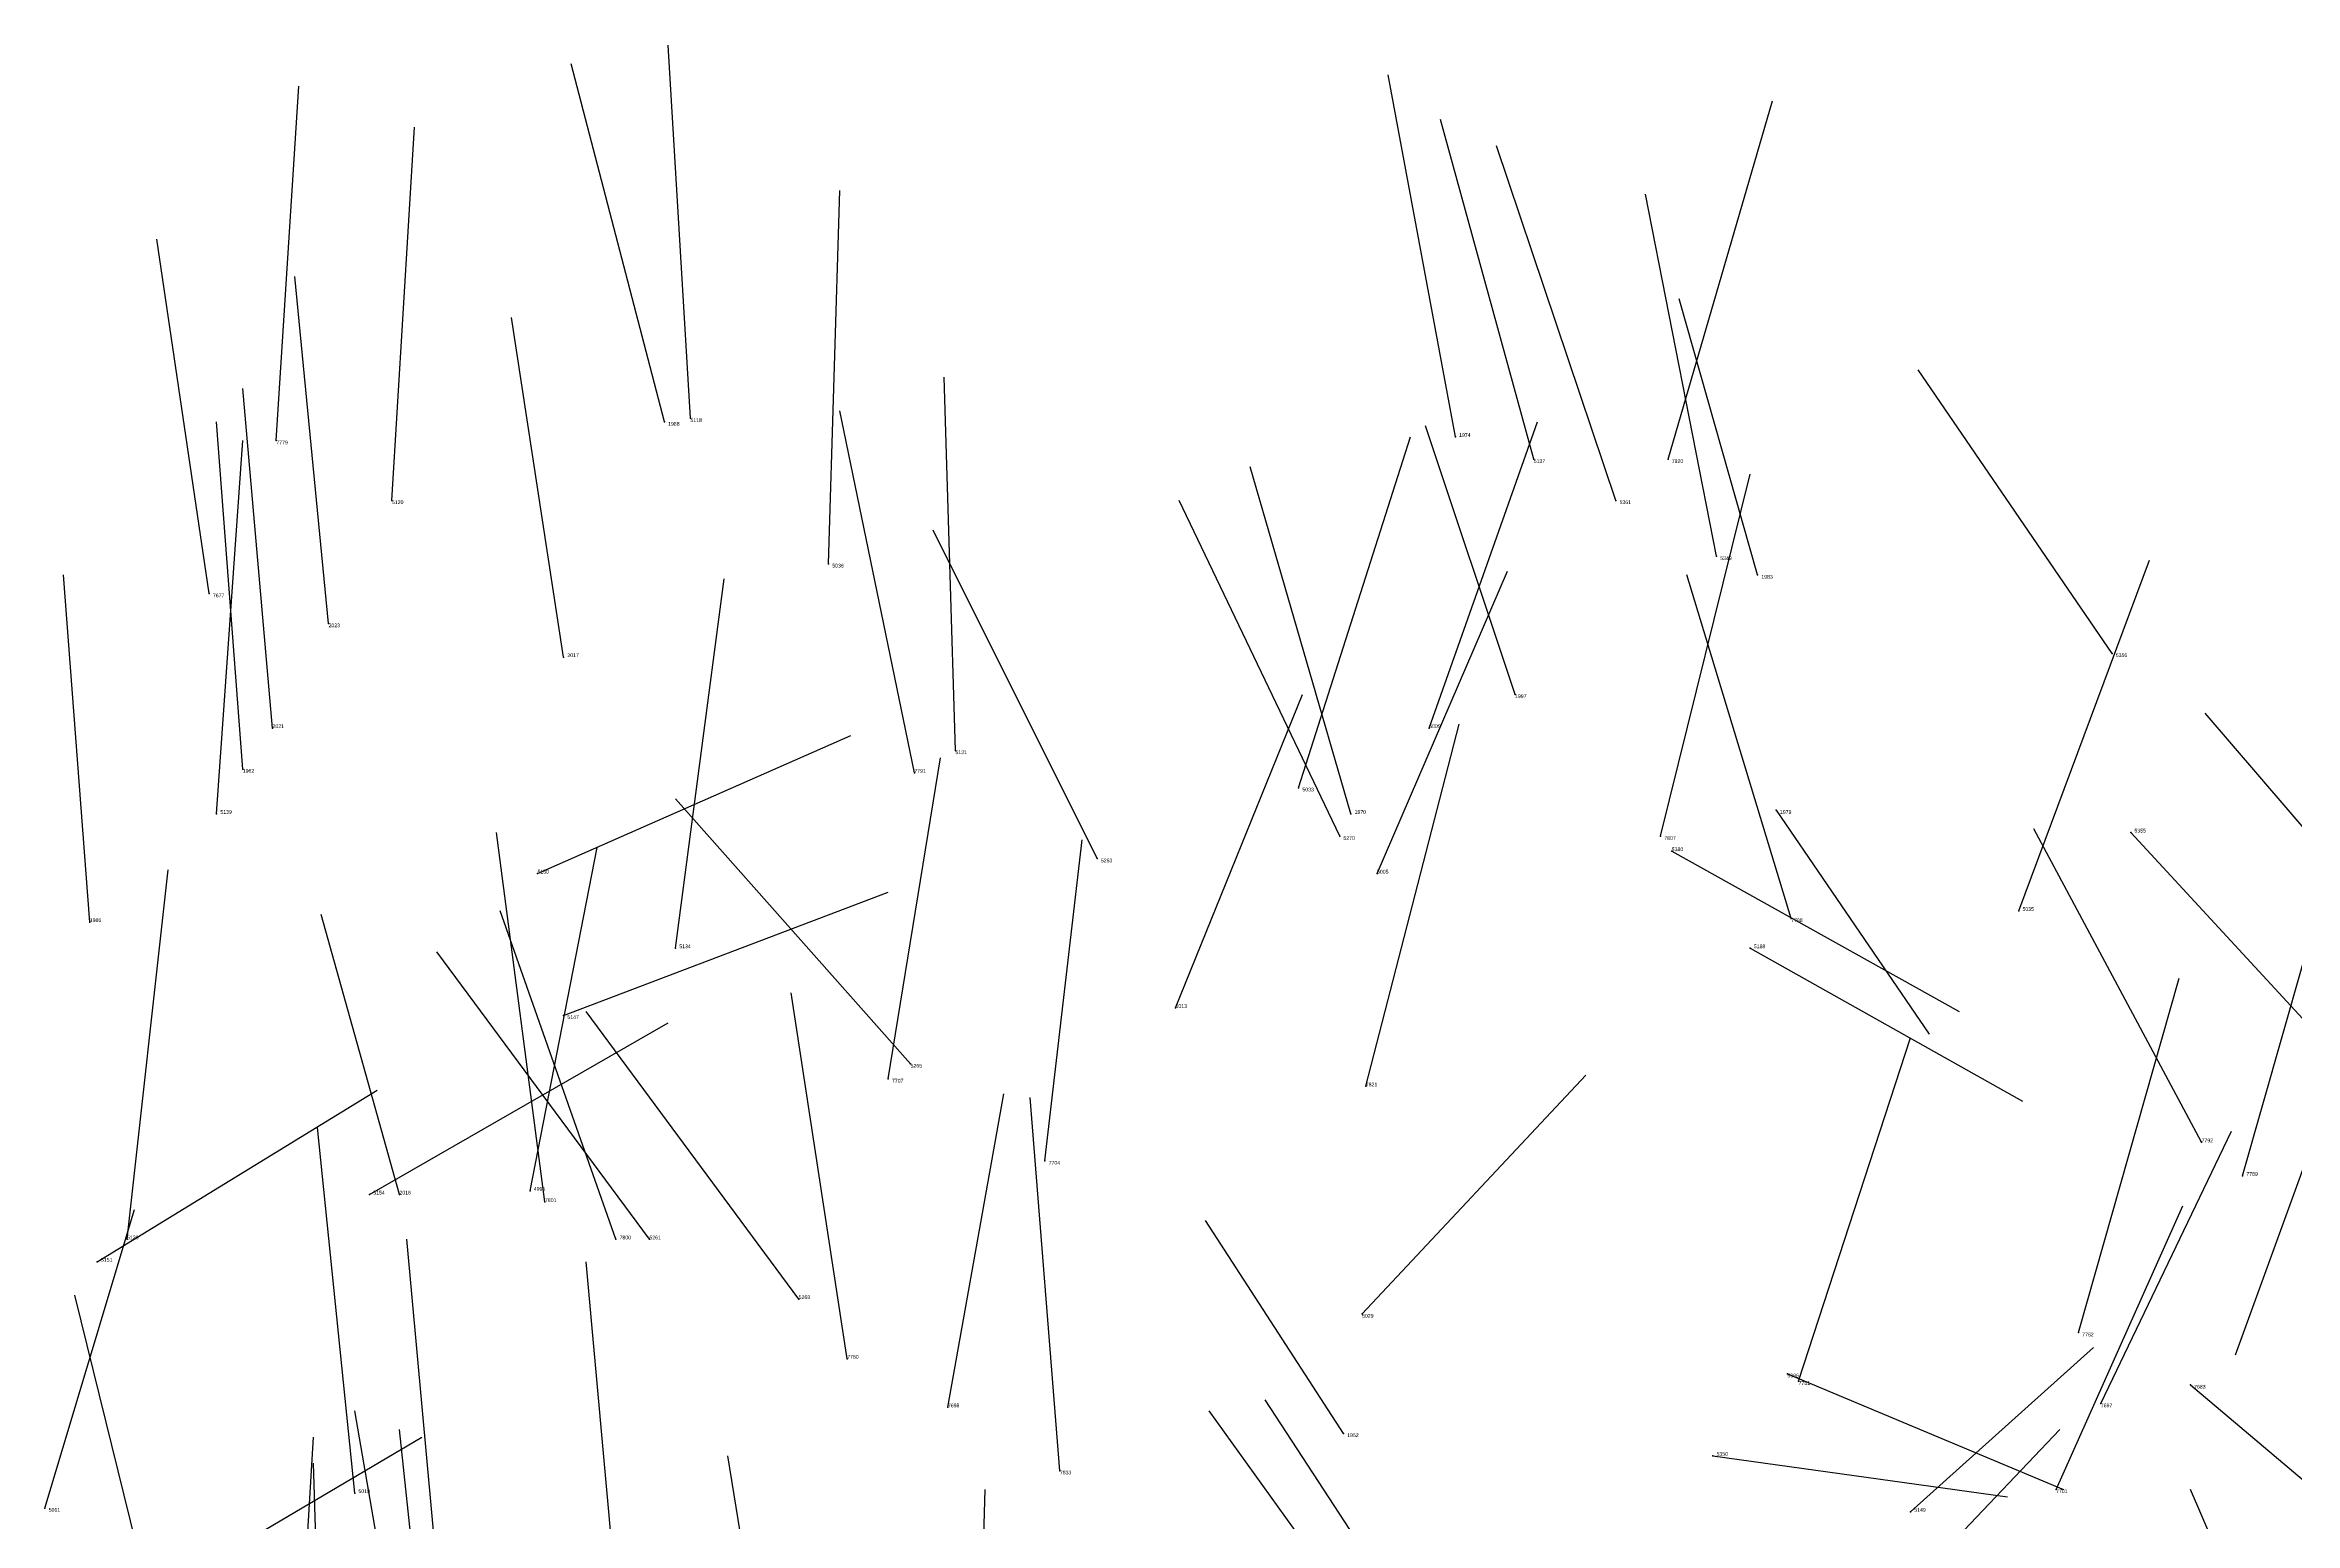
# Model space of a CAD drawing. Extents: x 59.1 to 70.8, y 600.3 to 605.1.
# Drawn here: x 68.203 to 68.806, y 604.7 to 605.096 of the extents above; entities that cross this region are included whole.
import ezdxf

# ---------------------------------------------------------------- set-up
doc = ezdxf.new("R2010")
doc.units = 0
for name, color, linetype in [('Facilities', 3, 'CONTINUOUS'), ('Normals', 1, 'CONTINUOUS'), ('Source_points', 5, 'CONTINUOUS'), ('Text', 3, 'CONTINUOUS')]:
    doc.layers.add(name, color=color, linetype=linetype)

msp = doc.modelspace()

# ---------------------------------------------------------------- linework, layer by layer
at = {"layer": 'Facilities', "color": 3}
for p in [(68.369, 604.995, 448.151), (68.376, 604.996, 456.857), (68.265, 604.99, 458.807), (68.581, 604.991, 448.221), (68.602, 604.985, 456.274), (68.638, 604.985, 459.019), (68.296, 604.974, 456.937), (68.624, 604.974, 455.082), (68.651, 604.959, 455.002), (68.413, 604.957, 457.026), (68.662, 604.954, 449.12), (68.247, 604.949, 460.616), (68.279, 604.941, 448.863), (68.342, 604.932, 448.879), (68.757, 604.933, 455.414), (68.597, 604.922, 449.02), (68.264, 604.913, 448.964), (68.574, 604.913, 457.729), (68.447, 604.907, 456.753), (68.256, 604.902, 448.931), (68.436, 604.901, 461.198), (68.539, 604.897, 457.072), (68.249, 604.89, 456.96), (68.553, 604.89, 448.262), (68.667, 604.891, 449.02), (68.55, 604.884, 454.947), (68.636, 604.884, 459.025), (68.639, 604.88, 455.564), (68.762, 604.885, 455.394), (68.335, 604.874, 456.159), (68.485, 604.878, 454.93), (68.56, 604.874, 457.692), (68.671, 604.862, 461.172), (68.732, 604.864, 457.059), (68.215, 604.861, 448.877), (68.372, 604.854, 456.977), (68.66, 604.854, 455.525), (68.506, 604.838, 457.702), (68.342, 604.836, 456.194), (68.435, 604.823, 454.921), (68.429, 604.819, 461.917), (68.557, 604.817, 459.004), (68.781, 604.802, 461.139), (68.471, 604.797, 461.847), (68.792, 604.793, 458.74), (68.29, 604.788, 456.048), (68.298, 604.788, 448.853), (68.333, 604.789, 457.802), (68.337, 604.786, 461.279), (68.225, 604.776, 456.945), (68.356, 604.776, 461.112), (68.365, 604.776, 454.841), (68.217, 604.77, 456.101), (68.405, 604.76, 454.808), (68.556, 604.756, 457.125), (68.748, 604.751, 458.744), (68.418, 604.744, 461.233), (68.67, 604.74, 455.508), (68.673, 604.738, 458.764), (68.778, 604.737, 460.905), (68.445, 604.731, 461.861), (68.754, 604.732, 461.984), (68.551, 604.724, 449.035), (68.65, 604.718, 455.456), (68.475, 604.714, 459.788), (68.286, 604.708, 457.057), (68.742, 604.709, 461.836), (68.203, 604.704, 457.852), (68.703, 604.703, 456.102)]:
    msp.add_point(p, dxfattribs=at)
at = {"layer": 'Normals', "color": 1}
for p, q in [((68.369, 604.995, 448.151), (68.344, 605.091, 448.161)), ((68.376, 604.996, 456.857), (68.37, 605.096, 456.858)), ((68.265, 604.99, 458.807), (68.271, 605.085, 458.837)), ((68.581, 604.991, 448.221), (68.563, 605.088, 448.237)), ((68.638, 604.985, 459.019), (68.666, 605.081, 459.021)), ((68.296, 604.974, 456.937), (68.302, 605.074, 456.936)), ((68.602, 604.985, 456.274), (68.577, 605.076, 456.242)), ((68.624, 604.974, 455.082), (68.592, 605.069, 455.076)), ((68.413, 604.957, 457.026), (68.416, 605.057, 457.028)), ((68.651, 604.959, 455.002), (68.632, 605.056, 454.986)), ((68.247, 604.949, 460.616), (68.233, 605.044, 460.588)), ((68.279, 604.941, 448.863), (68.27, 605.034, 448.897)), ((68.662, 604.954, 449.12), (68.641, 605.028, 449.184)), ((68.342, 604.932, 448.879), (68.328, 605.023, 448.918)), ((68.447, 604.907, 456.753), (68.444, 605.007, 456.758)), ((68.757, 604.933, 455.414), (68.705, 605.009, 455.452)), ((68.264, 604.913, 448.964), (68.256, 605.004, 449.004)), ((68.256, 604.902, 448.931), (68.249, 604.995, 448.966)), ((68.436, 604.901, 461.198), (68.416, 604.998, 461.185)), ((68.574, 604.913, 457.729), (68.603, 604.995, 457.779)), ((68.249, 604.89, 456.96), (68.256, 604.99, 456.957)), ((68.539, 604.897, 457.072), (68.569, 604.991, 457.057)), ((68.597, 604.922, 449.02), (68.573, 604.994, 449.085)), ((68.553, 604.89, 448.262), (68.526, 604.983, 448.286)), ((68.636, 604.884, 459.025), (68.66, 604.981, 459.035)), ((68.55, 604.884, 454.947), (68.507, 604.974, 454.954)), ((68.485, 604.878, 454.93), (68.441, 604.966, 454.95)), ((68.732, 604.864, 457.059), (68.767, 604.958, 457.061)), ((68.215, 604.861, 448.877), (68.208, 604.954, 448.912)), ((68.372, 604.854, 456.977), (68.385, 604.953, 456.974)), ((68.56, 604.874, 457.692), (68.595, 604.955, 457.739)), ((68.671, 604.862, 461.172), (68.643, 604.954, 461.143)), ((68.506, 604.838, 457.702), (68.54, 604.922, 457.744)), ((68.824, 604.868, 455.546), (68.782, 604.917, 455.623)), ((68.335, 604.874, 456.159), (68.419, 604.911, 456.199)), ((68.557, 604.817, 459.004), (68.582, 604.914, 459.009)), ((68.429, 604.819, 461.917), (68.443, 604.905, 461.967)), ((68.435, 604.823, 454.921), (68.372, 604.894, 454.953)), ((68.667, 604.891, 449.02), (68.708, 604.831, 448.952)), ((68.781, 604.802, 461.139), (68.736, 604.886, 461.109)), ((68.792, 604.793, 458.74), (68.819, 604.888, 458.726)), ((68.337, 604.786, 461.279), (68.324, 604.885, 461.271)), ((68.333, 604.789, 457.802), (68.351, 604.881, 457.838)), ((68.471, 604.797, 461.847), (68.481, 604.883, 461.898)), ((68.639, 604.88, 455.564), (68.716, 604.837, 455.518)), ((68.762, 604.885, 455.394), (68.822, 604.82, 455.348)), ((68.225, 604.776, 456.945), (68.236, 604.875, 456.943)), ((68.342, 604.836, 456.194), (68.429, 604.869, 456.23)), ((68.298, 604.788, 448.853), (68.277, 604.863, 448.915)), ((68.356, 604.776, 461.112), (68.325, 604.864, 461.077)), ((68.365, 604.776, 454.841), (68.308, 604.853, 454.871)), ((68.66, 604.854, 455.525), (68.733, 604.813, 455.471)), ((68.748, 604.751, 458.744), (68.775, 604.846, 458.73)), ((68.418, 604.744, 461.233), (68.403, 604.842, 461.22)), ((68.29, 604.788, 456.048), (68.37, 604.834, 456.085)), ((68.405, 604.76, 454.808), (68.348, 604.837, 454.838)), ((68.673, 604.738, 458.764), (68.703, 604.83, 458.74)), ((68.556, 604.756, 457.125), (68.616, 604.82, 457.078)), ((68.217, 604.77, 456.101), (68.292, 604.816, 456.148)), ((68.445, 604.731, 461.861), (68.46, 604.815, 461.914)), ((68.475, 604.714, 459.788), (68.467, 604.814, 459.788)), ((68.286, 604.708, 457.057), (68.276, 604.806, 457.039)), ((68.754, 604.732, 461.984), (68.789, 604.805, 462.043)), ((68.81, 604.8, 456.155), (68.79, 604.745, 456.236)), ((68.203, 604.704, 457.852), (68.227, 604.784, 457.907)), ((68.742, 604.709, 461.836), (68.776, 604.785, 461.891)), ((68.551, 604.724, 449.035), (68.514, 604.781, 449.108)), ((68.309, 604.677, 454.794), (68.3, 604.776, 454.784)), ((68.357, 604.671, 454.737), (68.348, 604.77, 454.727)), ((68.235, 604.664, 454.799), (68.211, 604.761, 454.798)), ((68.703, 604.703, 456.102), (68.752, 604.747, 456.178)), ((68.67, 604.74, 455.508), (68.744, 604.709, 455.448)), ((68.778, 604.737, 460.905), (68.849, 604.677, 460.942)), ((68.303, 604.633, 454.872), (68.286, 604.73, 454.892)), ((68.551, 604.68, 449.054), (68.515, 604.73, 449.133)), ((68.579, 604.658, 461.046), (68.53, 604.733, 461.002)), ((68.226, 604.677, 456.036), (68.304, 604.723, 456.078)), ((68.269, 604.626, 454.733), (68.275, 604.723, 454.709)), ((68.308, 604.632, 454.964), (68.298, 604.725, 455)), ((68.683, 604.662, 456.056), (68.743, 604.725, 456.106)), ((68.402, 604.619, 454.745), (68.386, 604.718, 454.744)), ((68.65, 604.718, 455.456), (68.729, 604.707, 455.396)), ((68.278, 604.616, 454.795), (68.275, 604.716, 454.79)), ((68.452, 604.609, 454.764), (68.455, 604.709, 454.761)), ((68.817, 604.619, 460.261), (68.778, 604.709, 460.239))]:
    msp.add_line(p, q, dxfattribs=at)
at = {"layer": 'Source_points', "color": 5}
for p in [(68.369, 604.995, 448.151), (68.376, 604.996, 456.857), (68.265, 604.99, 458.807), (68.581, 604.991, 448.221), (68.602, 604.985, 456.274), (68.638, 604.985, 459.019), (68.296, 604.974, 456.937), (68.624, 604.974, 455.082), (68.651, 604.959, 455.002), (68.413, 604.957, 457.026), (68.662, 604.954, 449.12), (68.247, 604.949, 460.616), (68.279, 604.941, 448.863), (68.342, 604.932, 448.879), (68.757, 604.933, 455.414), (68.597, 604.922, 449.02), (68.264, 604.913, 448.964), (68.574, 604.913, 457.729), (68.447, 604.907, 456.753), (68.256, 604.902, 448.931), (68.436, 604.901, 461.198), (68.539, 604.897, 457.072), (68.249, 604.89, 456.96), (68.553, 604.89, 448.262), (68.667, 604.891, 449.02), (68.55, 604.884, 454.947), (68.636, 604.884, 459.025), (68.639, 604.88, 455.564), (68.762, 604.885, 455.394), (68.335, 604.874, 456.159), (68.485, 604.878, 454.93), (68.56, 604.874, 457.692), (68.671, 604.862, 461.172), (68.732, 604.864, 457.059), (68.215, 604.861, 448.877), (68.372, 604.854, 456.977), (68.66, 604.854, 455.525), (68.506, 604.838, 457.702), (68.342, 604.836, 456.194), (68.435, 604.823, 454.921), (68.429, 604.819, 461.917), (68.557, 604.817, 459.004), (68.781, 604.802, 461.139), (68.471, 604.797, 461.847), (68.792, 604.793, 458.74), (68.29, 604.788, 456.048), (68.298, 604.788, 448.853), (68.333, 604.789, 457.802), (68.337, 604.786, 461.279), (68.225, 604.776, 456.945), (68.356, 604.776, 461.112), (68.365, 604.776, 454.841), (68.217, 604.77, 456.101), (68.405, 604.76, 454.808), (68.556, 604.756, 457.125), (68.748, 604.751, 458.744), (68.418, 604.744, 461.233), (68.67, 604.74, 455.508), (68.673, 604.738, 458.764), (68.778, 604.737, 460.905), (68.445, 604.731, 461.861), (68.754, 604.732, 461.984), (68.551, 604.724, 449.035), (68.65, 604.718, 455.456), (68.475, 604.714, 459.788), (68.286, 604.708, 457.057), (68.742, 604.709, 461.836), (68.203, 604.704, 457.852), (68.703, 604.703, 456.102)]:
    msp.add_point(p, dxfattribs=at)

# ---------------------------------------------------------------- texts
at = {"layer": 'Text', "color": 3}
for s, p in [('1988', (68.37, 604.994, 448.151)), ('5118', (68.376, 604.995, 456.857)), ('7779', (68.265, 604.989, 458.807)), ('1974', (68.582, 604.991, 448.221)), ('5137', (68.602, 604.984, 456.274)), ('7820', (68.639, 604.984, 459.019)), ('5120', (68.296, 604.973, 456.937)), ('5361', (68.625, 604.973, 455.082)), ('5349', (68.652, 604.958, 455.002)), ('5036', (68.414, 604.956, 457.026)), ('1983', (68.663, 604.953, 449.12)), ('7677', (68.248, 604.948, 460.616)), ('2023', (68.279, 604.94, 448.863)), ('2017', (68.343, 604.932, 448.879)), ('5356', (68.758, 604.932, 455.414)), ('1997', (68.597, 604.921, 449.02)), ('2021', (68.264, 604.913, 448.964)), ('5009', (68.574, 604.913, 457.729)), ('5131', (68.447, 604.906, 456.753)), ('1962', (68.256, 604.901, 448.931)), ('7791', (68.436, 604.901, 461.198)), ('5033', (68.54, 604.896, 457.072)), ('5139', (68.25, 604.89, 456.96)), ('1970', (68.554, 604.89, 448.262)), ('1979', (68.668, 604.89, 449.02)), ('5355', (68.763, 604.885, 455.394)), ('5270', (68.551, 604.883, 454.947)), ('7807', (68.637, 604.883, 459.025)), ('5380', (68.639, 604.88, 455.564)), ('5150', (68.335, 604.874, 456.159)), ('5263', (68.486, 604.877, 454.93)), ('5005', (68.56, 604.874, 457.692)), ('1986', (68.215, 604.861, 448.877)), ('7788', (68.671, 604.861, 461.172)), ('5035', (68.733, 604.864, 457.059)), ('5134', (68.373, 604.854, 456.977)), ('5188', (68.661, 604.854, 455.525)), ('5013', (68.506, 604.838, 457.702)), ('5147', (68.343, 604.835, 456.194)), ('5265', (68.435, 604.822, 454.921)), ('7707', (68.43, 604.818, 461.917)), ('7821', (68.557, 604.817, 459.004)), ('7792', (68.781, 604.802, 461.139)), ('7704', (68.472, 604.796, 461.847)), ('4995', (68.334, 604.789, 457.802)), ('7789', (68.793, 604.793, 458.74)), ('5154', (68.291, 604.788, 456.048)), ('2016', (68.298, 604.788, 448.853)), ('7801', (68.337, 604.786, 461.279)), ('5126', (68.225, 604.776, 456.945)), ('7800', (68.357, 604.776, 461.112)), ('5261', (68.365, 604.776, 454.841)), ('5151', (68.218, 604.77, 456.101)), ('5268', (68.405, 604.76, 454.808)), ('5029', (68.556, 604.755, 457.125)), ('7782', (68.749, 604.75, 458.744)), ('7780', (68.418, 604.744, 461.233)), ('5386', (68.67, 604.739, 455.508)), ('7781', (68.673, 604.737, 458.764)), ('7683', (68.779, 604.736, 460.905)), ('7698', (68.445, 604.731, 461.861)), ('7697', (68.754, 604.731, 461.984)), ('1952', (68.552, 604.723, 449.035)), ('5350', (68.651, 604.718, 455.456)), ('7833', (68.475, 604.713, 459.788)), ('5010', (68.287, 604.708, 457.057)), ('7701', (68.742, 604.708, 461.836)), ('5011', (68.204, 604.703, 457.852)), ('5149', (68.704, 604.703, 456.102))]:
    msp.add_text(s, height=0.001, dxfattribs=at).set_placement(p)

doc.saveas('drawing.dxf')
